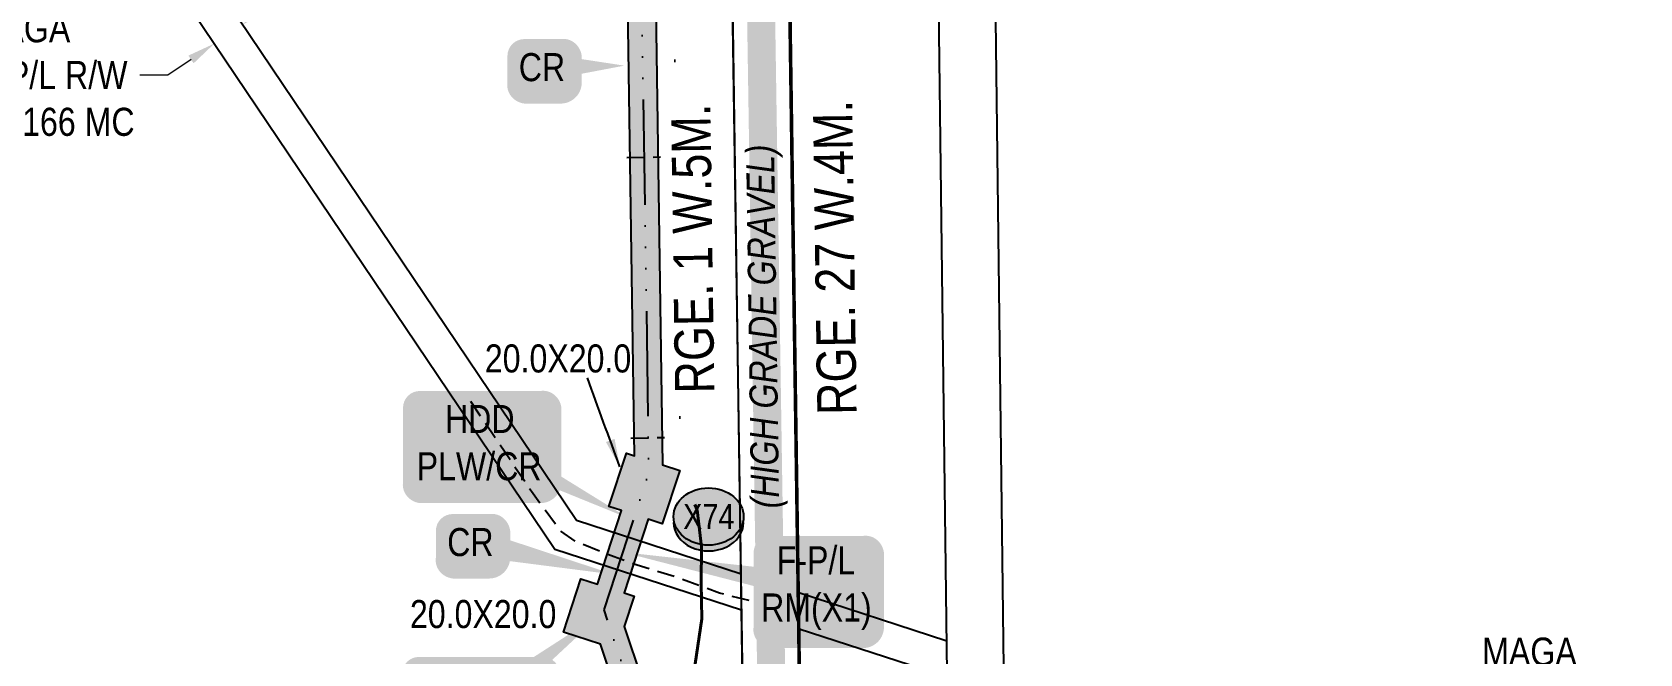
# Model space of a CAD drawing. Extents: x 57693 to 70573, y 5994359 to 6008381.
# Drawn here: x 64892 to 65465, y 5998706 to 5998928 of the extents above; entities that cross this region are included whole.
import ezdxf
from ezdxf.enums import TextEntityAlignment as Align

# ---------------------------------------------------------------- set-up
doc = ezdxf.new("R2010")
doc.units = 0
doc.header["$LTSCALE"] = 5
doc.header["$PDSIZE"] = -3
for name, pattern in [('COOP2', [10, 5, -1, 0, -1, 0, -1, 0, -1, 0, -1]), ('DASHDOT', [25.4, 12.7, -6.35, 0, -6.35]), ('foc-TIELINE', [1.875, 1.25, -0.625]), ('UG_PIPE', [1.875, 1.25, -0.625])]:
    doc.linetypes.add(name, pattern=pattern)
doc.layers.get('Defpoints').update_dxf_attribs({"color": 9})
for name, color, linetype in [('AS-PIPE-UG', 44, 'UG_PIPE'), ('AS-POWER', 104, 'foc-POWER'), ('AS-ROADS', 254, 'Continuous'), ('AS-TELEPHONE', 224, 'foc-TEL'), ('D-TXT', 6, 'Continuous'), ('F-RW', 190, 'Continuous'), ('L-SEC', 7, 'Continuous'), ('P-APEX RECON PAY ITEMS', 240, 'Continuous'), ('P-APEX RECON-10m BUFFER', 51, 'COOP2'), ('P-APEX RECON-URBAN', 30, 'COOP2'), ('P-APEX RECON-WORK AREA', 104, 'Continuous'), ('P-BUFFER-PURPLE', 187, 'foc-TIELINE'), ('P-CROSSINGS', 250, 'Continuous')]:
    doc.layers.add(name, color=color, linetype=linetype)
for name, color, linetype, lineweight in [('AS-RECON EXISTING', 151, 'DASHDOT', 40), ('F-RW-T', 190, 'Continuous', 9), ('P-APEX RECON-TWS-T', 104, 'Continuous', 9), ('T-TEXT', 48, 'Continuous', 18)]:
    doc.layers.add(name, color=color, linetype=linetype, lineweight=lineweight)
doc.layers.add('P-APEX RECON-TO BE DRILLED-H', color=7, linetype='Continuous', true_color=0xffafe1)
doc.styles.add('175L', font='ARIALN.TTF', dxfattribs={"height": 10})
doc.styles.add('80', font='ARIALN.TTF', dxfattribs={"height": 10})
doc.styles.add('80CG', font='ARIALN.TTF', dxfattribs={"height": 10})
doc.styles.add('80L', font='ARIALN.TTF', dxfattribs={"height": 10})
doc.styles.add('80LS', font='ARIALNI.TTF', dxfattribs={"height": 10})
doc.styles.add('Crossing', font='ARIALN.TTF', dxfattribs={"height": 10})
doc.styles.add('foc-LtypeFont', font='ARIALN.TTF', dxfattribs={"height": 7.35})
doc.linetypes.add('foc-POWER', pattern='A,6,-1,["P",foc-LtypeFont,S=0.2,R=0,X=-0.625,Y=-0.75],-1.24,4', length=12.24)
doc.linetypes.add('foc-TEL', pattern='A,2,-1,["T",foc-LtypeFont,S=0.2,R=0,X=-0.425,Y=-0.75],-1.24,8', length=12.24)
doc.dimstyles.new('Compass 5 000', dxfattribs={"dimscale": 5, "dimtxt": 9, "dimasz": 2, "dimexe": 0.2, "dimexo": 0.0625, "dimgap": 0.5, "dimtad": 0, "dimtih": 1, "dimtoh": 1, "dimzin": 0, "dimdsep": 46, "dimtxsty": '80CG', "dimcen": 0.1, "dimse1": 1, "dimse2": 1, "dimclrd": 256, "dimclrt": 256, "dimaunit": 1, "dimadec": 4, "dimazin": 0, "dimtfac": 0.06, "dimtofl": 0, "dimtmove": 0, "dimatfit": 1, "dimfxl": 0.2, "dimtolj": 1, "dimtzin": 0, "dimlwd": -1, "dimarcsym": 0})

# ---------------------------------------------------------------- blocks, each defined once
blk = doc.blocks.new('*D478')
at = {"layer": 'Defpoints', "color": 0, "transparency": 16777216}
for p in [(64960.11, 5998941.41), (64950.02, 5998934.55), (64957.22, 5998923.97)]:
    blk.add_point(p, dxfattribs=at)
at = {"layer": 'F-RW-T', "transparency": 16777216}
for p, q in [((64975.58, 5998936.45), (64983.85, 5998942.08)), ((64948.95, 5998918.34), (64940.68, 5998912.72)), ((64940.68, 5998912.72), (64930.68, 5998912.72))]:
    blk.add_line(p, q, dxfattribs=at)
for points in [[(64974.64, 5998937.83), (64976.52, 5998935.08), (64967.31, 5998930.83)], [(64948.01, 5998919.72), (64949.88, 5998916.97), (64957.22, 5998923.97)]]:
    blk.add_solid(points, dxfattribs=at)
at = {"layer": 'F-RW-T', "transparency": 16777216, "insert": (64889.06, 5998912.72), "char_height": 10, "attachment_point": 5, "style": '80CG'}
blk.add_mtext('\\A1;MAGA\\P12.19 P/L R/W\\PPLAN 5166 MC', dxfattribs=at)
blk = doc.blocks.new('*U1936')
at = {"true_color": 0xffffa8}
h = blk.add_hatch(color=51, dxfattribs=at)
edge = h.paths.add_edge_path()
edge.add_line((-16.5, -20), (16.5, -20))
edge.add_arc((16.5, -14), 6, 270, 360)
edge.add_line((22.5, -14), (22.5, 12.5))
edge.add_arc((16.5, 12.5), 6, 0, 90)
edge.add_line((16.5, 18.5), (-16.5, 18.5))
edge.add_arc((-16.5, 12.5), 6, 90, 180)
edge.add_line((-22.5, 12.5), (-22.5, -14))
edge.add_arc((-16.5, -14), 6, 180, 270)
at = {"color": 240, "flags": 128}
for points in [[(-69.36, 12.74, 0, 10, 0), (0, 0, 5, 5, 0)], [(11.03, -3.01, 0, 10, 0), (0, 0, 5, 5, 0)]]:
    blk.add_lwpolyline(points, format="xyseb", dxfattribs=at)
blk.add_lwpolyline([(-16.5, -20, 3, 3, 0), (16.5, -20, 3, 3, 0.414214), (22.5, -14, 3, 3, 0), (22.5, 12.5, 3, 0, 0.414214), (16.5, 18.5, 0, 0, 0), (-16.5, 18.5, 0, 0, 0.414214), (-22.5, 12.5, 0, 0, 0), (-22.5, -14, 0, 3, 0.414214)], format="xyseb", close=True, dxfattribs=at)
at = {"color": 4, "style": '80'}
blk.add_attdef('OTHER_001', (-14.7, -5), '', height=10, dxfattribs=at)
blk = doc.blocks.new('*U1937')
at = {"true_color": 0xffffa8}
h = blk.add_hatch(color=51, dxfattribs=at)
edge = h.paths.add_edge_path()
edge.add_line((-21.5, -20), (21.5, -20))
edge.add_arc((21.5, -14), 6, 270, 360)
edge.add_line((27.5, -14), (27.5, 12.5))
edge.add_arc((21.5, 12.5), 6, 0, 90)
edge.add_line((21.5, 18.5), (-21.5, 18.5))
edge.add_arc((-21.5, 12.5), 6, 90, 180)
edge.add_line((-27.5, 12.5), (-27.5, -14))
edge.add_arc((-21.5, -14), 6, 180, 270)
at = {"color": 240, "flags": 128}
blk.add_lwpolyline([(-21.5, -20, 3, 3, 0), (21.5, -20, 3, 3, 0.414214), (27.5, -14, 3, 3, 0), (27.5, 12.5, 3, 0, 0.414214), (21.5, 18.5, 0, 0, 0), (-21.5, 18.5, 0, 0, 0.414214), (-27.5, 12.5, 0, 0, 0), (-27.5, -14, 0, 3, 0.414214)], format="xyseb", close=True, dxfattribs=at)
for points in [[(53.08, -26.95, 0, 10, 0), (0, 0, 5, 5, 0)], [(11.03, -3.01, 0, 10, 0), (0, 0, 5, 5, 0)]]:
    blk.add_lwpolyline(points, format="xyseb", dxfattribs=at)
at = {"color": 4, "style": '80'}
blk.add_attdef('OTHER_001', (-14.7, -5), '', height=10, dxfattribs=at)
blk = doc.blocks.new('*U1938')
at = {"true_color": 0xffffa8}
h = blk.add_hatch(color=51, dxfattribs=at)
edge = h.paths.add_edge_path()
edge.add_line((-21.5, -20), (21.5, -20))
edge.add_arc((21.5, -14), 6, 270, 360)
edge.add_line((27.5, -14), (27.5, 12.5))
edge.add_arc((21.5, 12.5), 6, 0, 90)
edge.add_line((21.5, 18.5), (-21.5, 18.5))
edge.add_arc((-21.5, 12.5), 6, 90, 180)
edge.add_line((-27.5, 12.5), (-27.5, -14))
edge.add_arc((-21.5, -14), 6, 180, 270)
at = {"color": 240, "flags": 128}
for points in [[(44.37, 34.52, 0, 10, 0), (0, 0, 5, 5, 0)], [(11.03, -3.01, 0, 10, 0), (0, 0, 5, 5, 0)]]:
    blk.add_lwpolyline(points, format="xyseb", dxfattribs=at)
blk.add_lwpolyline([(-21.5, -20, 3, 3, 0), (21.5, -20, 3, 3, 0.414214), (27.5, -14, 3, 3, 0), (27.5, 12.5, 3, 0, 0.414214), (21.5, 18.5, 0, 0, 0), (-21.5, 18.5, 0, 0, 0.414214), (-27.5, 12.5, 0, 0, 0), (-27.5, -14, 0, 3, 0.414214)], format="xyseb", close=True, dxfattribs=at)
at = {"color": 4, "style": '80'}
blk.add_attdef('OTHER_001', (-14.7, -5), '', height=10, dxfattribs=at)
blk = doc.blocks.new('*U1922')
at = {"true_color": 0xffffa8}
h = blk.add_hatch(color=51, dxfattribs=at)
edge = h.paths.add_edge_path()
edge.add_line((-6.5, -11.5), (6.5, -11.5))
edge.add_arc((6.5, -5.5), 6, 270, 360)
edge.add_line((12.5, -5.5), (12.5, 4))
edge.add_arc((6.5, 4), 6, 0, 90)
edge.add_line((6.5, 10), (-6.5, 10))
edge.add_arc((-6.5, 4), 6, 90, 180)
edge.add_line((-12.5, 4), (-12.5, -5.5))
edge.add_arc((-6.5, -5.5), 6, 180, 270)
at = {"color": 240, "flags": 128}
blk.add_lwpolyline([(-6.5, -11.5, 3, 3, 0), (6.5, -11.5, 3, 3, 0.414214), (12.5, -5.5, 3, 3, 0), (12.5, 4, 3, 0, 0.414214), (6.5, 10, 0, 0, 0), (-6.5, 10, 0, 0, 0.414214), (-12.5, 4, 0, 0, 0), (-12.5, -5.5, 0, 3, 0.414214)], format="xyseb", close=True, dxfattribs=at)
for points in [[(29.21, 0.53, 0, 10, 0), (0, 0, 5, 5, 0)], [(11.03, -3.01, 0, 10, 0), (0, 0, 5, 5, 0)]]:
    blk.add_lwpolyline(points, format="xyseb", dxfattribs=at)
at = {"color": 4, "style": '80'}
blk.add_attdef('OTHER_001', (-14.7, -5), '', height=10, dxfattribs=at)
blk = doc.blocks.new('xing2')
h = blk.add_hatch(color=50)
h.dxf.hatch_style = 1
edge = h.paths.add_edge_path()
edge.add_ellipse((0, 0), major_axis=(-12.5, 0), ratio=0.816297, start_angle=0, end_angle=360)
h = blk.add_hatch(color=250)
h.dxf.hatch_style = 1
edge = h.paths.add_edge_path()
edge.add_ellipse((0, -2.05), major_axis=(-12.5, 0), ratio=0.816297, start_angle=0, end_angle=180)
edge.add_line((12.5, -2.05), (12.5, 0))
edge.add_ellipse((0, 0), major_axis=(-12.5, 0), ratio=0.816297, start_angle=0, end_angle=180, ccw=False)
edge.add_line((-12.5, 0), (-12.5, -2.05))
at = {"color": 250}
blk.add_ellipse((0, 0), major_axis=(-12.5, 0), ratio=0.816297, dxfattribs=at)
blk.add_ellipse((0, -2.05), major_axis=(-12.5, 0), ratio=0.816297, start_param=0, end_param=3.141593, dxfattribs=at)
at = {"color": 250, "style": 'Crossing'}
blk.add_attdef('CROSSING', text='', height=9, dxfattribs=at).set_placement((0.09, 0.02), align=Align.MIDDLE_CENTER)
at = {"color": 250, "style": 'Crossing', "flags": 1}
for tag, p in [('OWNER', (0.09, -12.49)), ('DESCRIPTION', (0.09, -25.77)), ('LOCATION', (0.09, -39.3)), ('DWG_REF', (0.09, -52.84))]:
    blk.add_attdef(tag, text='', height=9, dxfattribs=at).set_placement(p, align=Align.MIDDLE_CENTER)
blk = doc.blocks.new('*D2098')
at = {"layer": 'Defpoints', "color": 0, "transparency": 16777216}
for p in [(65365.45, 5998663.05), (65371.21, 5998661.17), (65367.44, 5998649.59)]:
    blk.add_point(p, dxfattribs=at)
at = {"layer": 'F-RW-T', "transparency": 16777216}
for p, q in [((65368.55, 5998672.56), (65374.41, 5998690.53)), ((65374.41, 5998690.53), (65384.41, 5998690.53)), ((65358.57, 5998641.96), (65355.47, 5998632.46))]:
    blk.add_line(p, q, dxfattribs=at)
for points in [[(65366.96, 5998673.08), (65370.13, 5998672.04), (65365.45, 5998663.05)], [(65356.99, 5998642.48), (65360.16, 5998641.45), (65361.67, 5998651.47)]]:
    blk.add_solid(points, dxfattribs=at)
at = {"layer": 'F-RW-T', "transparency": 16777216, "insert": (65426.02, 5998690.53), "char_height": 10, "attachment_point": 5, "style": '80CG'}
blk.add_mtext('\\A1;MAGA\\P12.19 P/L R/W\\PPLAN 5166 MC', dxfattribs=at)
blk = doc.blocks.new('*U2152')
at = {"true_color": 0xffffa8}
h = blk.add_hatch(color=51, dxfattribs=at)
edge = h.paths.add_edge_path()
edge.add_line((-6.5, -11.5), (6.5, -11.5))
edge.add_arc((6.5, -5.5), 6, 270, 360)
edge.add_line((12.5, -5.5), (12.5, 4))
edge.add_arc((6.5, 4), 6, 0, 90)
edge.add_line((6.5, 10), (-6.5, 10))
edge.add_arc((-6.5, 4), 6, 90, 180)
edge.add_line((-12.5, 4), (-12.5, -5.5))
edge.add_arc((-6.5, -5.5), 6, 180, 270)
at = {"color": 240, "flags": 128}
blk.add_lwpolyline([(-6.5, -11.5, 3, 3, 0), (6.5, -11.5, 3, 3, 0.414214), (12.5, -5.5, 3, 3, 0), (12.5, 4, 3, 0, 0.414214), (6.5, 10, 0, 0, 0), (-6.5, 10, 0, 0, 0.414214), (-12.5, 4, 0, 0, 0), (-12.5, -5.5, 0, 3, 0.414214)], format="xyseb", close=True, dxfattribs=at)
for points in [[(50.99, -11.57, 0, 10, 0), (0, 0, 5, 5, 0)], [(11.03, -3.01, 0, 10, 0), (0, 0, 5, 5, 0)]]:
    blk.add_lwpolyline(points, format="xyseb", dxfattribs=at)
at = {"color": 4, "style": '80'}
blk.add_attdef('OTHER_001', (-14.7, -5), '', height=10, dxfattribs=at)

msp = doc.modelspace()

# ---------------------------------------------------------------- hatches: boundary and pattern name
at = {"layer": 'P-APEX RECON-10m BUFFER'}
h = msp.add_hatch(color=256, dxfattribs=at)
h.dxf.hatch_style = 1
h.paths.add_polyline_path([(65101.615, 5999146.634), (65101.614, 5999146.685), (65093.369, 5999187.31), (65089.482, 5999191.552), (65082.585, 5999252.523), (65087.778, 5999265.64), (65087.761, 5999274.874), (65092.77, 5999274.897), (65091.921, 5999335.479), (65101.913, 5999335.623), (65102.763, 5999274.943), (65107.735, 5999274.965), (65108.088, 5999255.208), (65103.039, 5999255.146), (65102.88, 5999190.683), (65104.276, 5999183.806), (65113.861, 5999175.882), (65131.814, 5999167.376), (65138.798, 5999165.64), (65138.871, 5999160.474), (65130.22, 5999162.624), (65117.402, 5999147.96), (65118.236, 5999148.03), (65119.909, 5999128.115), (65111.888, 5999127.441), (65112.245, 5999102.985), (65139.697, 5999102.539), (65139.769, 5999097.541), (65112.318, 5999097.987), (65112.722, 5999070.256), (65117.792, 5999070.33), (65118.084, 5999050.347), (65113.014, 5999050.273), (65117.044, 5998773.82), (65123.133, 5998771.831), (65116.925, 5998752.834), (65111.911, 5998754.473), (65103.325, 5998728.199), (65106.905, 5998727.029), (65103.372, 5998716.218), (65109.686, 5998697.467), (65110.976, 5998604.637), (65115.87, 5998604.663), (65116.03, 5998595.375), (65140.716, 5998578.671), (65147.182, 5998577.707), (65147.254, 5998572.645), (65138.857, 5998573.897), (65116.134, 5998589.271), (65116.215, 5998584.566), (65111.26, 5998584.513), (65111.807, 5998545.936), (65101.815, 5998545.799), (65101.268, 5998584.424), (65095.981, 5998584.385), (65095.951, 5998604.557), (65100.984, 5998604.583), (65099.716, 5998695.762), (65094.952, 5998709.91), (65081.7, 5998714.241), (65087.908, 5998733.237), (65093.826, 5998731.303), (65102.413, 5998757.577), (65097.929, 5998759.042), (65104.137, 5998778.038), (65107.003, 5998777.102), (65103.022, 5999050.127), (65098.101, 5999050.055), (65097.809, 5999070.038), (65102.731, 5999070.11), (65102.322, 5999098.15), (65102.249, 5999103.148), (65101.907, 5999126.603), (65099.994, 5999126.442), (65099.645, 5999130.593), (65078.287, 5999128.8), (65078.766, 5999122.102), (65068.798, 5999121.39), (65067.616, 5999137.931), (65098.809, 5999140.551), (65098.321, 5999146.357)])
h.paths.add_polyline_path([(65093.046, 5999255.023), (65092.924, 5999205.575), (65087.69, 5999251.845), (65088.928, 5999254.972)], flags=16)
h.paths.add_polyline_path([(65105.857, 5999176.016), (65111.158, 5999171.633), (65125.514, 5999164.832), (65111.404, 5999148.689)], flags=16)
at = {"layer": 'P-APEX RECON-TO BE DRILLED-H'}
h = msp.add_hatch(color=256, dxfattribs=at)
h.dxf.hatch_style = 1
h.paths.add_polyline_path([(65113.963, 5998760.753), (65104.465, 5998763.857), (65091.356, 5998723.743), (65096.255, 5998722.142), (65100.854, 5998720.639)])

# ---------------------------------------------------------------- linework, layer by layer
at = {"layer": 'AS-PIPE-UG', "flags": 128}
msp.add_lwpolyline([(65147.913, 5998725.441), (65137.324, 5998728.099), (65122.727, 5998733.521), (65108.003, 5998738.106), (65096.929, 5998742.135), (65086.133, 5998746.458), (65080.626, 5998750.309), (65070.323, 5998764.291), (65060.704, 5998778.558), (65048.116, 5998797.255)], dxfattribs=at)
at = {"layer": 'AS-POWER', "flags": 128}
msp.add_lwpolyline([(65149.73, 5998465.84), (65147.94, 5998545.951), (65136.844, 5999276.329), (65134.74, 5999401.405)], dxfattribs=at)
at = {"layer": 'AS-RECON EXISTING', "flags": 128}
msp.add_lwpolyline([(65105.177, 5998464.224), (65119.39, 5998464.21), (65125.881, 5998464.393), (65126.035, 5998464.388), (65126.187, 5998464.408), (65126.335, 5998464.454), (65126.472, 5998464.523), (65126.597, 5998464.613), (65126.705, 5998464.723), (65126.793, 5998464.85), (65126.859, 5998464.989), (65127.632, 5998466.661), (65126.415, 5998496.38), (65126.199, 5998505.544), (65125.697, 5998512.464), (65126.191, 5998531.099), (65125.695, 5998543.504), (65125.942, 5998556.768), (65125.422, 5998582.618), (65125.087, 5998611.205), (65124.604, 5998640.432), (65124.186, 5998671.325), (65128.677, 5998702.952), (65131.016, 5998718.961), (65130.756, 5998731.802), (65130.951, 5998744.635), (65129.334, 5998757.791), (65126.655, 5998763.829), (65124.624, 5998772.274), (65123.382, 5998781.988), (65122.639, 5998816.376), (65122.189, 5998857.967), (65121.734, 5998890.67), (65121.355, 5998923.627), (65120.566, 5998952.14), (65120.361, 5998983.313), (65120.994, 5999003.923), (65121.277, 5999010.984), (65119.87, 5999010.94), (65112.492, 5999010.712), (65104.343, 5999010.556), (65094.565, 5999010.275), (65081.466, 5999009.513), (65067.172, 5999008.857), (65051.753, 5999008.257), (65039.222, 5999007.885), (65028.959, 5999007.709)], dxfattribs=at)
at = {"layer": 'AS-ROADS', "const_width": 9.993, "flags": 128}
msp.add_lwpolyline([(65075.299, 6004280.926), (65091.006, 6002993.903), (65099.505, 6002521.34), (65111.344, 6001737.821), (65124.757, 6000932.43), (65125.889, 6000881.5), (65127.248, 6000854.337), (65127.928, 6000831.702), (65127.248, 6000797.975), (65126.566, 6000768.579), (65125.66, 6000755.677), (65126.566, 6000723.901), (65128.378, 6000674.555), (65127.699, 6000640.602), (65139.497, 5999837.648), (65150.936, 5999013.719), (65172.534, 5997603.263), (65172.769, 5997576.238), (65173.004, 5997542.398), (65174.65, 5997493.519)], dxfattribs=at)
at = {"layer": 'AS-TELEPHONE', "flags": 128}
msp.add_lwpolyline([(65179.661, 5997707.559), (65168.779, 5998511.664), (65157.007, 5999336.261)], dxfattribs=at)
at = {"layer": 'F-RW', "flags": 128}
for points in [[(65145.004, 5998734.872), (65086.4, 5998753.974), (64698.392, 5999329.845), (64322.032, 5999888.394), (64220.047, 6000039.782)], [(65145.19, 5998722.001), (65078.639, 5998743.691), (64683.843, 5999329.636), (64617.824, 5999427.621), (64609.45, 5999440.05), (64322.364, 5999866.103), (64220.372, 6000017.497)]]:
    msp.add_lwpolyline(points, dxfattribs=at)
at = {"layer": 'F-RW'}
for points in [[(65218.36, 5998711.004), (65165.201, 5998728.3)], [(65218.52, 5998698.142), (65165.387, 5998715.43)]]:
    msp.add_lwpolyline(points, dxfattribs=at)
at = {"layer": 'L-SEC', "flags": 128}
for points in [[(65147.848, 5998531.502), (65136.367, 5999336.08)], [(65167.951, 5998531.758), (65156.47, 5999336.367)], [(65220.399, 5998547.42), (65210.564, 5999336.64)], [(65230.662, 5999336.9), (65240.498, 5998547.676)]]:
    msp.add_lwpolyline(points, dxfattribs=at)
at = {"layer": 'P-APEX RECON-URBAN', "ltscale": 1.5, "flags": 128}
msp.add_lwpolyline([(65187.848, 5999489.684), (65188.526, 5999489.431), (65188.575, 5999404.052), (65189.218, 5999375.121), (65096.38, 5999373.874), (65098.043, 5999255.225), (65097.883, 5999190.187), (65106.603, 5999147.223), (65112.087, 5998771.098), (65096.097, 5998722.167), (65104.701, 5998696.615), (65106.066, 5998598.436), (65107.958, 5998464.989)], dxfattribs=at)
at = {"layer": 'P-APEX RECON-WORK AREA', "flags": 128}
for points in [[(65099.716, 5998695.762), (65094.952, 5998709.91), (65081.7, 5998714.241), (65087.908, 5998733.237), (65093.826, 5998731.303), (65102.413, 5998757.577), (65097.929, 5998759.042), (65104.137, 5998778.038), (65107.003, 5998777.102), (65103.022, 5999050.127)], [(65113.014, 5999050.273), (65117.044, 5998773.82), (65123.133, 5998771.831), (65116.925, 5998752.834), (65111.911, 5998754.473), (65103.325, 5998728.199), (65106.905, 5998727.029), (65103.372, 5998716.218), (65109.686, 5998697.467)]]:
    msp.add_lwpolyline(points, dxfattribs=at)
at = {"layer": 'P-BUFFER-PURPLE'}
msp.add_line((65105.744, 5998783.415), (65117.742, 5998783.59), dxfattribs=at)

# ---------------------------------------------------------------- block references
at = {"layer": 'P-APEX RECON PAY ITEMS'}
ref = msp.add_blockref('*U1922', (65074.232, 5998915.613), dxfattribs=dict(at, xscale=0.999252397, yscale=0.999252397, zscale=0.999252397))
ref.add_attrib('OTHER_001', 'CR', (65065.776, 5998910.613), dxfattribs={"layer": '0', "color": 4, "height": 9.9925, "style": '80'})
ref = msp.add_blockref('*U1937', (65051.999, 5998781.696), dxfattribs=dict(at, xscale=0.999252397, yscale=0.999252397, zscale=0.999252397))
ref.add_attrib('OTHER_001', 'HDD', (65039.481, 5998785.201), dxfattribs={"layer": '0', "color": 4, "height": 9.9925, "style": '80'})
ref.add_attrib('OTHER_002', 'PLW/CR', (65029.383, 5998768.369), dxfattribs={"layer": '0', "color": 4, "height": 9.9925, "style": '80'})
ref = msp.add_blockref('*U2152', (65048.722, 5998746.324), dxfattribs=dict(at, xscale=0.999252397, yscale=0.999252397, zscale=0.999252397))
ref.add_attrib('OTHER_001', 'CR', (65040.267, 5998741.325), dxfattribs={"layer": '0', "color": 4, "height": 9.9925, "style": '80'})
ref = msp.add_blockref('*U1936', (65171.961, 5998730.027), dxfattribs=dict(at, xscale=0.999252397, yscale=0.999252397, zscale=0.999252397))
ref.add_attrib('OTHER_001', 'F-P/L', (65157.701, 5998734.826), dxfattribs={"layer": '0', "color": 4, "height": 9.9925, "style": '80'})
ref.add_attrib('OTHER_002', 'RM(X1)', (65152.16, 5998718.002), dxfattribs={"layer": '0', "color": 4, "height": 9.9925, "style": '80'})
ref = msp.add_blockref('*U1938', (65051.674, 5998686.897), dxfattribs=dict(at, xscale=0.999252397, yscale=0.999252397, zscale=0.999252397))
ref.add_attrib('OTHER_001', 'HDD', (65039.156, 5998690.401), dxfattribs={"layer": '0', "color": 4, "height": 9.9925, "style": '80'})
ref.add_attrib('OTHER_002', 'PLW/CR', (65029.058, 5998673.57), dxfattribs={"layer": '0', "color": 4, "height": 9.9925, "style": '80'})
at = {"layer": 'P-CROSSINGS', "xscale": 0.999252397, "yscale": 0.999252397, "zscale": 0.999252397}
msp.add_blockref('xing2', (65133.423, 5998755.403), dxfattribs=at).add_auto_attribs({'CROSSING': 'X74'})

# ---------------------------------------------------------------- texts
at = {"layer": 'D-TXT', "color": 3, "insert": (65172.202, 5998791.541), "char_height": 13.98953, "attachment_point": 1, "rotation": 90.811017, "style": '80L'}
msp.add_mtext_dynamic_manual_height_columns('RGE. 27 W.4M.', width=111.07042, gutter_width=47.5, heights=[0], dxfattribs=at)
at = {"layer": 'P-APEX RECON-TWS-T', "char_height": 9.9925, "attachment_point": 1, "style": '175L'}
for insert in [(65053.679, 5998816.777), (65026.982, 5998725.661)]:
    msp.add_mtext_dynamic_manual_height_columns('20.0X20.0', width=78.94687, gutter_width=50, heights=[0], dxfattribs=dict(at, insert=insert))
at = {"layer": 'T-TEXT', "style": '80LS'}
msp.add_text('(HIGH GRADE GRAVEL)', height=9.99252, rotation=90.811016, dxfattribs=at).set_placement((65152.688, 5998823.168), align=Align.MIDDLE_CENTER)

# ---------------------------------------------------------------- dimensions: what is measured, and where the dimension line sits
at = {"layer": 'F-RW-T'}
dim = msp.add_aligned_dim(p1=(64960.114, 5998941.414), p2=(64950.02, 5998934.55), distance=12.797, text='MAGA\\P12.19 P/L R/W\\PPLAN 5166 MC', dimstyle='Compass 5 000', dxfattribs=at)
dim.commit()
dim.dimension.update_dxf_attribs({"geometry": '*D478', "text_midpoint": (64889.06, 5998912.721)})
at = {"layer": 'F-RW-T', "color": 2}
dim = msp.add_linear_dim(base=(65365.448, 5998663.052), p1=(65367.435, 5998649.593), p2=(65371.211, 5998661.174), angle=71.942514, text='MAGA\\P12.19 P/L R/W\\PPLAN 5166 MC', dimstyle='Compass 5 000', dxfattribs=at)
dim.commit()
dim.dimension.update_dxf_attribs({"geometry": '*D2098', "text_midpoint": (65426.024, 5998690.531), "dimtype": 161})

# ---------------------------------------------------------------- leaders
at = {"layer": 'P-APEX RECON-TWS-T', "path_type": 1}
msp.add_leader([(65101.823, 5998773.16), (65090.223, 5998804.836)], dimstyle='Compass 5 000', override={"dimgap": 0.5, "dimtad": 0}, dxfattribs=at)

# ---------------------------------------------------------------- next in the draw order: texts
at = {"layer": 'D-TXT', "color": 3, "insert": (65121.504, 5998799.168), "char_height": 13.98953, "attachment_point": 1, "rotation": 90.811017, "style": '80L', "bg_fill": 3, "box_fill_scale": 1.1, "bg_fill_color": 256, "bg_fill_transparency": 0}
msp.add_mtext_dynamic_manual_height_columns('RGE. 1 W.5M.', width=102.15091, gutter_width=47.5, heights=[0], dxfattribs=at)

# ---------------------------------------------------------------- next in the draw order: linework, layer by layer
at = {"layer": 'P-BUFFER-PURPLE'}
msp.add_line((65104.286, 5998883.404), (65116.285, 5998883.579), dxfattribs=at)

doc.saveas('drawing.dxf')
